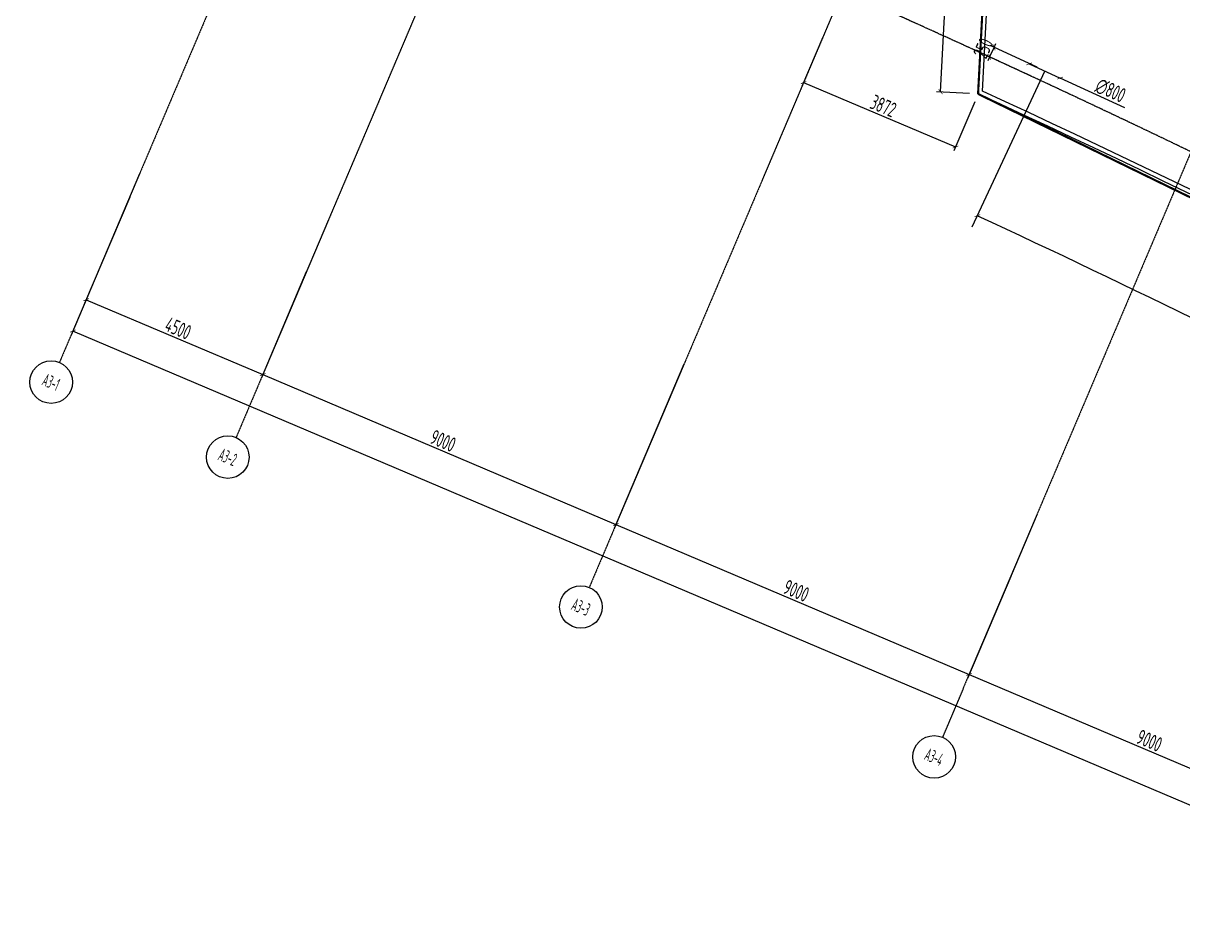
# Model space of a CAD drawing. Extents: x 11778731 to 12007717, y -6694179 to -6363962.
# Drawn here: x 11876713 to 11903912, y -6451864 to -6430996 of the extents above; entities that cross this region are included whole.
import ezdxf
from ezdxf.enums import TextEntityAlignment as Align

# ---------------------------------------------------------------- set-up
doc = ezdxf.new("R2010")
doc.units = 0
doc.header["$LTSCALE"] = 10
doc.header["$MEASUREMENT"] = 0
doc.linetypes.add('A3-RG-axis-100$0$CENTER', pattern=[2, 1.25, -0.25, 0.25, -0.25])
doc.linetypes.add('A3-RI-3F$0$DASH', pattern=[0.35, 0.25, -0.1])
for name, color, linetype in [('A3-RB-3F-100$0$A-DIMS-100', 1, 'Continuous'), ('A3-RG-axis-100$0$A-DIMS-100', 1, 'Continuous'), ('A3-RG-axis-100$0$A-DIMS-150', 1, 'Continuous'), ('A3-RG-axis-100$0$A-GRID', 1, 'A3-RG-axis-100$0$CENTER'), ('A3-RG-axis-100$0$A-SYMB', 4, 'Continuous'), ('A3-RI-3F$0$A-FLOR', 2, 'Continuous'), ('A3-RI-3F$0$A-ROOF-EDGE', 2, 'Continuous')]:
    doc.layers.add(name, color=color, linetype=linetype)
doc.styles.add('A3-RB-3F-100$0$XD2008', font='xd-hzs.shx', dxfattribs={"width": 0.7, "bigfont": 'xd-hztxt.shx'})
doc.styles.add('A3-RG-axis-100$0$$0$XD2008', font='xd-hzs.shx', dxfattribs={"width": 0.7, "bigfont": 'xd-hztxt.shx'})
doc.styles.add('A3-RG-axis-100$0$XD2008', font='xd-hzs.shx', dxfattribs={"width": 0.7, "bigfont": 'xd-hztxt.shx'})
doc.dimstyles.new('A3-RB-3F-100$0$XD100$0', dxfattribs={"dimscale": 100, "dimtxt": 3.5, "dimasz": 1, "dimexe": 1, "dimexo": 2, "dimgap": 0.5, "dimtad": 1, "dimdec": 0, "dimdsep": 46, "dimtxsty": 'A3-RB-3F-100$0$XD2008', "dimblk1": 'A3-RB-3F-100$0$_ARCHTICK', "dimblk2": 'A3-RB-3F-100$0$_ARCHTICK', "dimsah": 1, "dimcen": 2.5, "dimclrt": 4, "dimaunit": 1, "dimadec": 0, "dimazin": 0, "dimtfac": 1, "dimtdec": 0, "dimtix": 1, "dimtmove": 0, "dimatfit": 3, "dimfxl": 0, "dimtolj": 1, "dimtzin": 0, "dimarcsym": 0})
doc.dimstyles.new('A3-RG-axis-100$0$XD100$0', dxfattribs={"dimscale": 100, "dimtxt": 3.5, "dimasz": 1, "dimexe": 1, "dimexo": 2, "dimgap": 0.5, "dimtad": 1, "dimdec": 0, "dimdsep": 46, "dimtxsty": 'A3-RG-axis-100$0$XD2008', "dimblk1": 'A3-RG-axis-100$0$_ARCHTICK', "dimblk2": 'A3-RG-axis-100$0$_ARCHTICK', "dimsah": 1, "dimcen": 2.5, "dimclrt": 4, "dimaunit": 1, "dimadec": 0, "dimazin": 0, "dimtfac": 1, "dimtdec": 0, "dimtix": 1, "dimtmove": 0, "dimatfit": 3, "dimfxl": 0, "dimtolj": 1, "dimtzin": 0, "dimarcsym": 0})

# ---------------------------------------------------------------- blocks, each defined once
blk = doc.blocks.new('A3-RI-3F')
at = {"layer": 'A3-RI-3F$0$A-FLOR', "linetype": 'A3-RI-3F$0$DASH', "const_width": 50}
blk.add_lwpolyline([(11977075, -6448936), (11977075, -6448936), (11971198, -6462780), (11953156, -6455122), (11952019, -6457800), (11961869, -6461981), (11950655, -6488400), (11923776, -6476990), (11934990, -6450572), (11944839, -6454753), (11945976, -6452074), (11937359, -6448416, 0.002105), (11935284, -6447090), (11932817, -6450984, 0.033355), (11899110, -6432654), (11899711, -6421202)], format="xyb", dxfattribs=at)
at = {"layer": 'A3-RI-3F$0$A-ROOF-EDGE'}
for points in [[(11977075, -6448936), (11977075, -6448936), (11971198, -6462780), (11953939, -6455454), (11952802, -6458132), (11961869, -6461981), (11950655, -6488400), (11923776, -6476990), (11934990, -6450572), (11944057, -6454420), (11945194, -6451742), (11937359, -6448416, 0.002105), (11935284, -6447090), (11932817, -6450984, 0.033355), (11899110, -6432654), (11899697, -6421468)], [(11971145, -6462649), (11953886, -6455323), (11952670, -6458185), (11961737, -6462034), (11950602, -6488268), (11923907, -6476937), (11935043, -6450703), (11944110, -6454552), (11945325, -6451689), (11937406, -6448327, 0.002183), (11935253, -6446952), (11932786, -6450846, 0.033209), (11899214, -6432592), (11899796, -6421473)]]:
    blk.add_lwpolyline(points, format="xyb", dxfattribs=at)
blk = doc.blocks.new('A3-RG-axis-100$0$_ARCHTICK')
at = {"color": 0, "linetype": 'ByBlock', "const_width": 0.15}
blk.add_lwpolyline([(-0.5, -0.5), (0.5, 0.5)], dxfattribs=at)
blk = doc.blocks.new('*D275')
at = {"layer": 'A3-RG-axis-100$0$A-DIMS-100', "color": 0, "lineweight": -2}
for p, q in [((11879441, -6434531), (11877837, -6438311)), ((11931726, -6461076), (11877876, -6438218)), ((11931640, -6461280), (11931765, -6460984))]:
    blk.add_line(p, q, dxfattribs=at)
at = {"layer": 'A3-RG-axis-100$0$A-DIMS-100', "color": 0, "lineweight": -2, "xscale": 100, "yscale": 100, "zscale": 100}
for p, rotation in [((11877876, -6438218), 157.0000000217818), ((11931726, -6461076), 337.0000000217818)]:
    blk.add_blockref('A3-RG-axis-100$0$_ARCHTICK', p, dxfattribs=dict(at, rotation=rotation))
at = {"layer": 'A3-RG-axis-100$0$A-DIMS-100', "color": 4, "insert": (11904889, -6449440), "char_height": 350, "attachment_point": 5, "rotation": 337, "style": 'A3-RG-axis-100$0$XD2008'}
blk.add_mtext('\\A1;58500', dxfattribs=at)
blk = doc.blocks.new('A3-RG-axis-100$0$$0$ECADI-TAG-GRID')
at = {"color": 13}
blk.add_circle((0, 0), 5, dxfattribs=at)
at = {"style": 'A3-RG-axis-100$0$$0$XD2008', "width": 0.7}
blk.add_attdef('GRID', text='', height=5, dxfattribs=at).set_placement((0, 0), align=Align.MIDDLE)
blk = doc.blocks.new('*D253')
at = {"layer": 'A3-RG-axis-100$0$A-DIMS-100', "color": 0, "lineweight": -2}
for p, q in [((11879212, -6435073), (11878150, -6437574)), ((11883354, -6436831), (11882292, -6439332)), ((11878189, -6437482), (11882331, -6439240))]:
    blk.add_line(p, q, dxfattribs=at)
at = {"layer": 'A3-RG-axis-100$0$A-DIMS-100', "color": 0, "lineweight": -2, "xscale": 100, "yscale": 100, "zscale": 100}
for p, rotation in [((11878189, -6437482), 156.9999999998815), ((11882331, -6439240), 336.9999999998814)]:
    blk.add_blockref('A3-RG-axis-100$0$_ARCHTICK', p, dxfattribs=dict(at, rotation=rotation))
at = {"layer": 'A3-RG-axis-100$0$A-DIMS-100', "color": 4, "insert": (11880348, -6438154), "char_height": 350, "attachment_point": 5, "rotation": 337, "style": 'A3-RG-axis-100$0$XD2008'}
blk.add_mtext('\\A1;4500', dxfattribs=at)
blk = doc.blocks.new('*D254')
at = {"layer": 'A3-RG-axis-100$0$A-DIMS-100', "color": 0, "lineweight": -2}
for p, q in [((11883872, -6435612), (11882292, -6439332)), ((11882331, -6439240), (11890616, -6442757)), ((11891638, -6440349), (11890577, -6442849))]:
    blk.add_line(p, q, dxfattribs=at)
at = {"layer": 'A3-RG-axis-100$0$A-DIMS-100', "color": 0, "lineweight": -2, "xscale": 100, "yscale": 100, "zscale": 100}
for p, rotation in [((11882331, -6439240), 156.9999999998815), ((11890616, -6442757), 336.9999999998814)]:
    blk.add_blockref('A3-RG-axis-100$0$_ARCHTICK', p, dxfattribs=dict(at, rotation=rotation))
at = {"layer": 'A3-RG-axis-100$0$A-DIMS-100', "color": 4, "insert": (11886561, -6440792), "char_height": 350, "attachment_point": 5, "rotation": 337, "style": 'A3-RG-axis-100$0$XD2008'}
blk.add_mtext('\\A1;9000', dxfattribs=at)
blk = doc.blocks.new('*D255')
at = {"layer": 'A3-RG-axis-100$0$A-DIMS-100', "color": 0, "lineweight": -2}
for p, q in [((11892212, -6438996), (11890577, -6442849)), ((11890616, -6442757), (11898900, -6446274)), ((11899878, -6443971), (11898861, -6446366))]:
    blk.add_line(p, q, dxfattribs=at)
at = {"layer": 'A3-RG-axis-100$0$A-DIMS-100', "color": 0, "lineweight": -2, "xscale": 100, "yscale": 100, "zscale": 100}
for p, rotation in [((11890616, -6442757), 156.9999999998815), ((11898900, -6446274), 336.9999999998814)]:
    blk.add_blockref('A3-RG-axis-100$0$_ARCHTICK', p, dxfattribs=dict(at, rotation=rotation))
at = {"layer": 'A3-RG-axis-100$0$A-DIMS-100', "color": 4, "insert": (11894846, -6444308), "char_height": 350, "attachment_point": 5, "rotation": 337, "style": 'A3-RG-axis-100$0$XD2008'}
blk.add_mtext('\\A1;9000', dxfattribs=at)
blk = doc.blocks.new('*D256')
at = {"layer": 'A3-RG-axis-100$0$A-DIMS-100', "color": 0, "lineweight": -2}
for p, q in [((11900497, -6442513), (11898861, -6446366)), ((11898900, -6446274), (11907185, -6449790)), ((11908143, -6447533), (11907146, -6449882))]:
    blk.add_line(p, q, dxfattribs=at)
at = {"layer": 'A3-RG-axis-100$0$A-DIMS-100', "color": 0, "lineweight": -2, "xscale": 100, "yscale": 100, "zscale": 100}
for p, rotation in [((11898900, -6446274), 156.9999999998815), ((11907185, -6449790), 336.9999999998814)]:
    blk.add_blockref('A3-RG-axis-100$0$_ARCHTICK', p, dxfattribs=dict(at, rotation=rotation))
at = {"layer": 'A3-RG-axis-100$0$A-DIMS-100', "color": 4, "insert": (11903130, -6447825), "char_height": 350, "attachment_point": 5, "rotation": 337, "style": 'A3-RG-axis-100$0$XD2008'}
blk.add_mtext('\\A1;9000', dxfattribs=at)
blk = doc.blocks.new('*D326')
at = {"layer": 'A3-RG-axis-100$0$A-DIMS-100', "color": 0, "lineweight": -2}
for p in [(11900307, -6431950), (11902555, -6432979)]:
    blk.add_line(p, (11901035, -6432283), dxfattribs=at)
at = {"layer": 'A3-RG-axis-100$0$A-DIMS-100', "color": 0, "lineweight": -2, "xscale": 100, "yscale": 100, "zscale": 100}
for p, rotation in [((11900307, -6431950), 335.3899367511891), ((11901035, -6432283), 155.3899367511891)]:
    blk.add_blockref('A3-RG-axis-100$0$_ARCHTICK', p, dxfattribs=dict(at, rotation=rotation))
at = {"layer": 'A3-RG-axis-100$0$A-DIMS-100', "color": 4, "insert": (11902216, -6432577), "char_height": 350, "attachment_point": 5, "rotation": 335.3899, "style": 'A3-RG-axis-100$0$XD2008'}
blk.add_mtext('\\A1;∅800', dxfattribs=at)
blk = doc.blocks.new('*D329')
at = {"layer": 'A3-RG-axis-100$0$A-DIMS-100', "color": 0, "lineweight": -2}
for p, q in [((11899382, -6431789), (11899487, -6431563)), ((11900499, -6432030), (11899396, -6431521)), ((11899487, -6431563), (11899529, -6431472)), ((11900387, -6432254), (11899291, -6431747)), ((11899382, -6431789), (11899340, -6431880))]:
    blk.add_line(p, q, dxfattribs=at)
at = {"layer": 'A3-RG-axis-100$0$A-DIMS-100', "color": 0, "lineweight": -2, "xscale": 100, "yscale": 100, "zscale": 100}
for p, rotation in [((11899487, -6431563), 245.2188392254766), ((11899382, -6431789), 65.21883922547661)]:
    blk.add_blockref('A3-RG-axis-100$0$_ARCHTICK', p, dxfattribs=dict(at, rotation=rotation))
at = {"layer": 'A3-RG-axis-100$0$A-DIMS-100', "color": 4, "insert": (11899230, -6431582), "char_height": 350, "attachment_point": 5, "rotation": 65.2188, "style": 'A3-RG-axis-100$0$XD2008'}
blk.add_mtext('\\A1;250', dxfattribs=at)
blk = doc.blocks.new('*D260')
at = {"layer": 'A3-RG-axis-100$0$A-DIMS-100', "color": 0, "lineweight": -2}
blk.add_arc((11778731, -6694179), 285300, 62.64693, 65.04693, dxfattribs=at)
at = {"layer": 'A3-RG-axis-100$0$A-DIMS-100', "color": 0, "lineweight": -2, "xscale": 100, "yscale": 100, "zscale": 100}
for p, rotation in [((11899092, -6435510), 155.0469259396337), ((11909818, -6440778), 332.6469277024722)]:
    blk.add_blockref('A3-RG-axis-100$0$_ARCHTICK', p, dxfattribs=dict(at, rotation=rotation))
at = {"layer": 'A3-RG-axis-100$0$A-DIMS-100', "color": 4, "insert": (11904582, -6437886), "char_height": 350, "attachment_point": 5, "rotation": 333.8469, "style": 'A3-RG-axis-100$0$XD2008'}
blk.add_mtext('\\A1;2.40°', dxfattribs=at)
blk = doc.blocks.new('A3-RB-3F-100$0$_ARCHTICK')
at = {"color": 0, "linetype": 'ByBlock', "const_width": 0.15}
blk.add_lwpolyline([(-0.5, -0.5), (0.5, 0.5)], dxfattribs=at)
blk = doc.blocks.new('*D652')
at = {"layer": 'A3-RB-3F-100$0$A-DIMS-100', "color": 0, "lineweight": -2}
for p, q in [((11898232, -6432608), (11898818, -6421422)), ((11899497, -6421458), (11898718, -6421417)), ((11898911, -6432644), (11898132, -6432603))]:
    blk.add_line(p, q, dxfattribs=at)
at = {"layer": 'A3-RB-3F-100$0$A-DIMS-100', "color": 0, "lineweight": -2, "xscale": 100, "yscale": 100, "zscale": 100}
for p, rotation in [((11898818, -6421422), 86.99999999910189), ((11898232, -6432608), 266.9999999991019)]:
    blk.add_blockref('A3-RB-3F-100$0$_ARCHTICK', p, dxfattribs=dict(at, rotation=rotation))
at = {"layer": 'A3-RB-3F-100$0$A-DIMS-100', "color": 4, "insert": (11898238, -6428198), "char_height": 350, "attachment_point": 5, "rotation": 87, "style": 'A3-RB-3F-100$0$XD2008'}
blk.add_mtext('\\A1;11201', dxfattribs=at)
blk = doc.blocks.new('*D655')
at = {"layer": 'A3-RB-3F-100$0$A-DIMS-100', "color": 0, "lineweight": -2}
for p, q in [((11895468, -6431325), (11894979, -6432479)), ((11895018, -6432387), (11898582, -6433899)), ((11899032, -6432838), (11898543, -6433991))]:
    blk.add_line(p, q, dxfattribs=at)
at = {"layer": 'A3-RB-3F-100$0$A-DIMS-100', "color": 0, "lineweight": -2, "xscale": 100, "yscale": 100, "zscale": 100}
for p, rotation in [((11895018, -6432387), 156.9999958133492), ((11898582, -6433899), 336.9999958133491)]:
    blk.add_blockref('A3-RB-3F-100$0$_ARCHTICK', p, dxfattribs=dict(at, rotation=rotation))
at = {"layer": 'A3-RB-3F-100$0$A-DIMS-100', "color": 4, "insert": (11896888, -6432936), "char_height": 350, "attachment_point": 5, "rotation": 337, "style": 'A3-RB-3F-100$0$XD2008'}
blk.add_mtext('\\A1;3872', dxfattribs=at)
blk = doc.blocks.new('A3-RG-axis-100')
at = {"layer": 'A3-RG-axis-100$0$A-DIMS-150'}
blk.add_line((11900673.9, -6432110.5), (11898965.3, -6435782.4), dxfattribs=at)
at = {"layer": 'A3-RG-axis-100$0$A-GRID'}
for p, q in [((11916344.3, -6405177.9), (11898275.1, -6447746.3)), ((11885619.9, -6419975.9), (11877563.8, -6438954.9)), ((11889801, -6421642.7), (11881706, -6440713.2)), ((11898074.3, -6425185.8), (11889990.6, -6444229.8))]:
    blk.add_line(p, q, dxfattribs=at)
for radius, start, end in [(294300, 57.267208, 69.150423), (288800, 57.079997, 69.144838)]:
    blk.add_arc((11778730.7, -6694178.7), radius, start, end, dxfattribs=at)
at = {"layer": 'A3-RG-axis-100$0$A-SYMB'}
ref = blk.add_blockref('A3-RG-axis-100$0$$0$ECADI-TAG-GRID', (11877368.4, -6439415.1), dxfattribs=dict(at, xscale=100, yscale=100, zscale=100, rotation=337))
ref.add_attrib('GRID', 'A3-1', dxfattribs={"layer": '0', "height": 300, "rotation": 337, "style": 'A3-RG-axis-100$0$$0$XD2008', "width": 0.5}).set_placement((11877368.4, -6439415.1), align=Align.MIDDLE)
ref = blk.add_blockref('A3-RG-axis-100$0$$0$ECADI-TAG-GRID', (11881510.7, -6441173.4), dxfattribs=dict(at, xscale=100, yscale=100, zscale=100, rotation=337))
ref.add_attrib('GRID', 'A3-2', dxfattribs={"layer": '0', "height": 300, "rotation": 337, "style": 'A3-RG-axis-100$0$$0$XD2008', "width": 0.5}).set_placement((11881510.7, -6441173.4), align=Align.MIDDLE)
ref = blk.add_blockref('A3-RG-axis-100$0$$0$ECADI-TAG-GRID', (11889795.2, -6444690), dxfattribs=dict(at, xscale=100, yscale=100, zscale=100, rotation=337))
ref.add_attrib('GRID', 'A3-3', dxfattribs={"layer": '0', "height": 300, "rotation": 337, "style": 'A3-RG-axis-100$0$$0$XD2008', "width": 0.5}).set_placement((11889795.2, -6444690), align=Align.MIDDLE)
ref = blk.add_blockref('A3-RG-axis-100$0$$0$ECADI-TAG-GRID', (11898079.8, -6448206.6), dxfattribs=dict(at, xscale=100, yscale=100, zscale=100, rotation=337))
ref.add_attrib('GRID', 'A3-4', dxfattribs={"layer": '0', "height": 300, "rotation": 337, "style": 'A3-RG-axis-100$0$$0$XD2008', "width": 0.5}).set_placement((11898079.8, -6448206.6), align=Align.MIDDLE)
at = {"layer": 'A3-RG-axis-100$0$A-DIMS-100'}
for base, p1, p2, angle, picture, middle in [((11899486.7, -6431562.5), (11900568.9, -6432337.4), (11900680.8, -6432113.8), 65.21884, '*D329', (11899230, -6431581.7)), ((11877876.4, -6438218.5), (11931561.4, -6461463.7), (11879519.6, -6434347.3), 337, '*D275', (11904889, -6449440.2)), ((11882331.2, -6439240.4), (11879289.8, -6434888.5), (11883432.1, -6436646.8), 337, '*D253', (11880348, -6438154.1)), ((11890615.8, -6442756.9), (11883949.7, -6435427.5), (11891716.1, -6440164.7), 337, '*D254', (11886561.4, -6440791.5)), ((11898900.3, -6446273.5), (11892290.4, -6438811.9), (11899955.7, -6443787.1), 337, '*D255', (11894845.9, -6444308.1)), ((11907184.8, -6449790.1), (11900574.9, -6442328.4), (11908221.2, -6447348.7), 337, '*D256', (11903130.5, -6447824.7))]:
    dim = blk.add_linear_dim(base=base, p1=p1, p2=p2, angle=angle, dimstyle='A3-RG-axis-100$0$XD100$0', override={"dimasz": 1}, dxfattribs=at)
    dim.commit()
    dim.dimension.update_dxf_attribs({"geometry": picture, "text_midpoint": middle})
dim = blk.add_angular_dim_2l(base=(11906267.4, -6438972), line1=((11911541.2, -6437446.8), (11778730.7, -6694178.7)), line2=((11778730.7, -6694178.7), (11900673.8, -6432110.7)), dimstyle='A3-RG-axis-100$0$XD100$0', override={"dimasz": 1, "dimaunit": 0, "dimadec": 2}, dxfattribs=at)
dim.commit()
dim.dimension.update_dxf_attribs({"geometry": '*D260', "text_midpoint": (11904581.8, -6437885.9)})
dim = blk.add_diameter_dim_2p(p1=(11900307.4, -6431950), p2=(11901034.7, -6432283.2), dimstyle='A3-RG-axis-100$0$XD100$0', override={"dimasz": 1}, dxfattribs=at)
dim.commit()
dim.dimension.update_dxf_attribs({"geometry": '*D326', "text_midpoint": (11902121.9, -6432781.2), "dimtype": 131})
blk = doc.blocks.new('A3-RB-3F-100')
at = {"layer": 'A3-RB-3F-100$0$A-DIMS-100'}
dim = blk.add_linear_dim(base=(11898818.3, -6421422.1), p1=(11899110.4, -6432654.1), p2=(11899696.6, -6421468.1), angle=87, dimstyle='A3-RB-3F-100$0$XD100$0', dxfattribs=at)
dim.commit()
dim.dimension.update_dxf_attribs({"geometry": '*D652', "text_midpoint": (11898462.5, -6428209.7), "dimtype": 129})
dim = blk.add_aligned_dim(p1=(11895546.3, -6431141.2), p2=(11899110.4, -6432654.1), distance=-1352.8, dimstyle='A3-RB-3F-100$0$XD100$0', dxfattribs=at)
dim.commit()
dim.dimension.update_dxf_attribs({"geometry": '*D655', "text_midpoint": (11896887.7, -6432935.8)})

msp = doc.modelspace()

# ---------------------------------------------------------------- block references
for name in ['A3-RG-axis-100', 'A3-RB-3F-100', 'A3-RI-3F', 'A3-RI-3F', 'A3-RI-3F']:
    msp.add_blockref(name, (0, 0))

doc.saveas('drawing.dxf')
